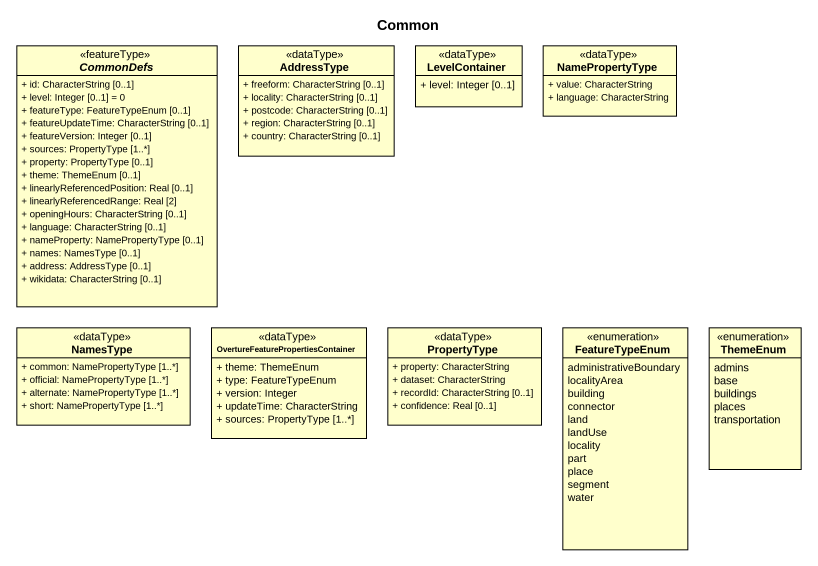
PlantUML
@startuml
title Common
hide circle
hide empty members
skinparam classAttributeIconSize 0
abstract class CommonDefs <<featureType>> {
  + id: CharacterString [0..1]
  + level: Integer [0..1] = 0
  + featureType: FeatureTypeEnum [0..1]
  + featureUpdateTime: CharacterString [0..1]
  + featureVersion: Integer [0..1]
  + sources: PropertyType [1..*]
  + property: PropertyType [0..1]
  + theme: ThemeEnum [0..1]
  + linearlyReferencedPosition: Real [0..1]
  + linearlyReferencedRange: Real [2]
  + openingHours: CharacterString [0..1]
  + language: CharacterString [0..1]
  + nameProperty: NamePropertyType [0..1]
  + names: NamesType [0..1]
  + address: AddressType [0..1]
  + wikidata: CharacterString [0..1]
}
class AddressType <<dataType>> {
  + freeform: CharacterString [0..1]
  + locality: CharacterString [0..1]
  + postcode: CharacterString [0..1]
  + region: CharacterString [0..1]
  + country: CharacterString [0..1]
}
class LevelContainer <<dataType>> {
  + level: Integer [0..1]
}
class NamePropertyType <<dataType>> {
  + value: CharacterString
  + language: CharacterString
}
class NamesType <<dataType>> {
  + common: NamePropertyType [1..*]
  + official: NamePropertyType [1..*]
  + alternate: NamePropertyType [1..*]
  + short: NamePropertyType [1..*]
}
class "OvertureFeaturePropertiesContainer" as OvertureFeaturePropertiesCon <<dataType>> {
  + theme: ThemeEnum
  + type: FeatureTypeEnum
  + version: Integer
  + updateTime: CharacterString
  + sources: PropertyType [1..*]
}
class PropertyType <<dataType>> {
  + property: CharacterString
  + dataset: CharacterString
  + recordId: CharacterString [0..1]
  + confidence: Real [0..1]
}
enum FeatureTypeEnum {
  administrativeBoundary
  localityArea
  building
  connector
  land
  landUse
  locality
  part
  place
  segment
  water
}
enum ThemeEnum {
  admins
  base
  buildings
  places
  transportation
}
@enduml
